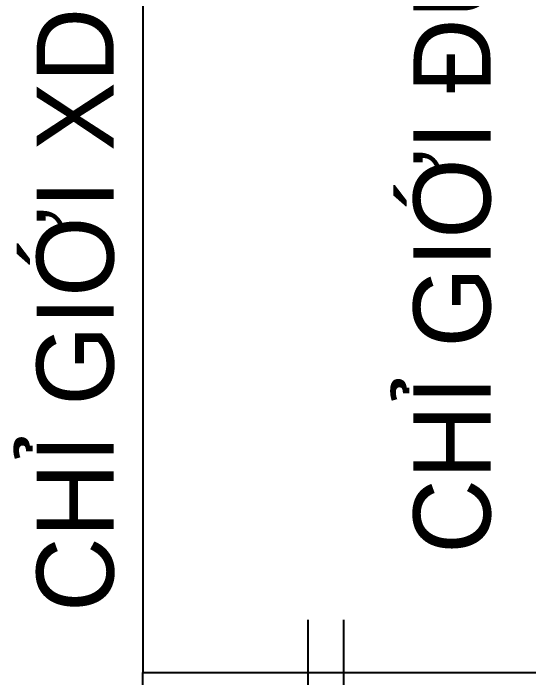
# Model space of a CAD drawing. Header units: metres. Extents: x 563124 to 573994, y 2062953 to 2068466.
# Drawn here: x 572521.95 to 572533.65, y 2065109.9 to 2065124.98 of the extents above; entities that cross this region are included whole.
import ezdxf

# ---------------------------------------------------------------- set-up
doc = ezdxf.new("R2010")
doc.units = ezdxf.units.M
doc.layers.add('kt', color=37, linetype='CONTINUOUS', lineweight=25)
doc.layers.add('MATCATDUONG', color=8, linetype='CONTINUOUS')
doc.styles.add('KTEN', font='VHAVAN.ttf')

msp = doc.modelspace()

# ---------------------------------------------------------------- linework, layer by layer
at = {"layer": 'kt', "color": 8, "linetype": 'Continuous', "elevation": 0, "flags": 128}
for points in [[(572528.65, 2065103.622), (572528.65, 2065107.544), (572529.095, 2065107.544), (572528.205, 2065107.989), (572528.65, 2065107.989), (572528.65, 2065111.219)], [(572529.457, 2065103.622), (572529.457, 2065107.544), (572529.902, 2065107.544), (572529.012, 2065107.989), (572529.457, 2065107.989), (572529.457, 2065111.219)]]:
    msp.add_lwpolyline(points, dxfattribs=at)
at = {"layer": 'MATCATDUONG', "color": 40, "linetype": 'Continuous', "extrusion": (-3.31378e-12, 1.1371e-08, 1)}
msp.add_line((572524.893, 2065129.79, 0), (572524.893, 2065110.021, 0), dxfattribs=at)
at = {"layer": 'MATCATDUONG', "color": 40, "linetype": 'Continuous', "elevation": 0}
msp.add_lwpolyline([(572524.893, 2065110.021), (572533.893, 2065110.021), (572545.893, 2065110.021), (572545.893, 2065109.421), (572557.893, 2065109.811), (572569.893, 2065109.421), (572569.893, 2065110.021), (572581.893, 2065110.021), (572590.893, 2065110.021), (572590.893, 2065108.021), (572590.893, 2065106.021), (572590.893, 2065105.021), (572524.893, 2065105.021)], close=True, dxfattribs=at)

# ---------------------------------------------------------------- texts
at = {"layer": 'MATCATDUONG', "color": 7, "linetype": 'Continuous', "extrusion": (3.31378e-12, 1.1371e-08, 1), "style": 'KTEN'}
for s, p in [('chØ giíi ®\xadêng ®á', (572532.787, 2065112.715, 0.023)), ('chØ giíi xdùng', (572524.233, 2065111.395, 0.024))]:
    msp.add_text(s, height=1.75, rotation=90, dxfattribs=at).set_placement(p)

doc.saveas('drawing.dxf')
